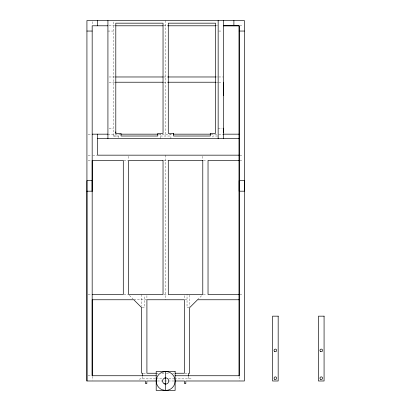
<?xml version="1.0" encoding="UTF-8"?>
<svg xmlns="http://www.w3.org/2000/svg" width="411" height="411" viewBox="0 0 411 411"><rect width="100%" height="100%" fill="white"/><g stroke="black" fill="none" stroke-linecap="round" stroke-linejoin="round"><path stroke-width="0.31" stroke-dasharray="2.06 1.54" d="M118.425 137.593L118.425 136.02L113.174 136.02L113.174 20.55M160.413 138.646L160.413 134.166M170.909 138.646L170.909 134.166M197.532 299.763L201.909 295.391M109.09 25.795L115.095 25.795M163.742 25.795L166.938 25.795M216.227 25.795L217.506 25.795M239.731 25.795L243.23 25.795M107.923 31.051L113.174 31.051M218.729 31.051L222.228 31.051M109.09 76.975L115.095 76.975M163.742 76.975L166.938 76.975M216.227 76.975L217.506 76.975M218.729 76.975L223.394 76.975M109.09 82.221L115.095 82.221M163.742 82.221L166.943 82.221M216.227 82.221L218.149 82.226M218.729 82.226L222.228 82.221M109.09 128.15L113.174 128.15M218.149 128.15L222.228 128.15M88.093 134.166L91.591 134.166M107.923 134.166L120.197 134.166M158.497 134.166L172.826 134.166M211.126 134.166L217.506 134.166M218.729 134.166L223.394 134.166M113.174 136.02L118.425 136.02M160.413 136.02L170.909 136.02M217.563 136.02L212.898 136.02L212.898 137.593M88.093 155.163L91.591 155.163M92.758 155.163L96.842 155.163M239.731 155.163L243.23 155.163M88.093 160.413L91.591 160.413M123.875 160.413L127.955 160.413M164.087 160.413L168.284 160.413M203.363 160.413L206.861 160.413M239.731 160.413L243.23 160.413M88.093 294.512L91.591 294.512M123.875 294.512L127.955 294.512M164.087 294.512L167.236 294.512M203.363 294.512L206.861 294.512M239.731 294.512L243.23 294.512M133.791 299.763L146.912 299.763M184.935 299.763L187.036 299.763M142.185 307.634L144.287 307.634L144.287 295.679M189.137 307.634L187.036 307.634L187.036 294.512M143.254 373.245L145.689 373.245M156.195 373.245L158.718 373.245M161.872 373.245L165.032 373.245M166.291 373.245L169.445 373.245M172.605 373.245L173.863 373.245M185.022 373.245L188.068 373.245M88.093 375.736L91.591 375.736M155.43 378.86L139.904 378.86L139.904 379.923M156.072 378.86L162.463 378.86M168.859 378.86L173.971 378.86M174.613 378.86L191.418 378.86L191.418 379.923M157.459 380.987L173.863 380.987M129.414 295.391L132.912 298.889M239.145 376.666L239.145 380.37M202.782 156.329L202.782 159.828M189.661 295.139L189.661 306.385M188.675 376.615L188.675 378.86M184.411 295.679L184.411 299.177M165.659 20.55L165.659 136.02M165.659 155.163L165.659 299.763M146.912 295.679L146.912 299.177M142.648 376.363L142.648 378.86M141.661 294.512L141.661 306.426M128.54 156.329L128.54 159.828M92.177 21.716L92.177 25.215M92.177 376.358L92.177 380.093"/><path stroke-width="0.62" d="M156.195 380.987L146.83 380.987L146.83 383.607L145.52 383.607L145.52 380.987L86.927 380.987L86.927 180.686L92.172 180.686L92.182 191.187L86.927 191.187M86.927 380.987L86.927 20.555L244.396 20.55L244.396 380.987L185.803 380.987L185.803 383.607L184.493 383.607L184.493 380.987L175.127 380.987A9.463 9.463 0 0 1 160.927 389.181A9.463 9.463 0 0 1 160.927 372.787A9.463 9.463 0 0 1 175.127 380.987M156.195 375.741L92.172 375.741L92.177 299.763L133.791 299.763L141.661 307.634L141.661 373.245L142.648 373.245L142.648 375.736M92.172 191.187L92.177 160.413L123.29 160.413L123.29 294.512L92.177 294.512M115.799 133.395L115.799 23.175L163.039 23.175L163.039 133.395L157.788 133.395L157.788 136.02L121.045 136.02L121.045 133.395L115.799 133.395L115.799 131.895M163.208 390.126L165.664 390.45L165.664 371.518L163.208 371.842M223.394 132.63L223.394 128.15M223.394 95.645L223.394 82.221M239.145 138.533L97.422 138.646M175.127 375.741L239.151 375.741L239.151 180.686L244.396 180.686L244.401 191.187L239.151 191.187L239.151 25.795L223.394 25.795L239.151 25.795L239.145 376.05M164.857 377.981L165.664 377.879M107.923 25.795L92.172 25.801L92.177 375.736M115.732 25.795L163.1 25.795M167.58 25.795L215.585 25.795M86.927 31.051L92.172 31.051M239.151 31.046L244.396 31.046M115.732 76.975L163.1 76.975M167.58 76.975L215.585 76.975M115.732 82.221L163.1 82.221M167.58 82.221L215.585 82.226M92.177 134.166L107.923 134.166M120.834 134.166L157.86 134.166M173.463 134.166L210.489 134.166M223.394 134.166L239.145 134.166M239.145 155.163L97.422 155.163L97.422 134.166M239.145 160.413L208.033 160.413L208.033 294.512L239.145 294.512M239.145 299.763L197.532 299.763L189.661 307.634L189.661 373.245L188.675 373.245L188.675 376.05M156.195 373.245L146.912 373.245L146.912 299.763L184.411 299.763L184.411 373.245L175.127 373.245M164.857 383.987L165.664 384.095M233.895 20.55L233.895 25.795M223.394 20.55L223.394 138.646M218.149 20.55L218.149 138.646M107.923 20.55L107.923 138.646M97.422 20.555L97.422 25.801M173.534 133.395L173.534 136.02L210.273 136.02L210.273 133.395L215.523 133.395L215.523 23.175L168.284 23.175L168.284 133.395L173.534 133.395M163.033 160.413L128.54 160.413L128.54 294.512L163.033 294.512L163.033 160.413M202.782 160.413L168.284 160.413L168.284 294.512L202.782 294.512L202.782 160.413M278.175 316.162L272.56 316.162L272.56 380.987L278.175 380.987L278.175 316.162M324.074 316.162L318.458 316.162L318.458 380.987L324.074 380.987L324.074 316.162M175.127 371.518L156.195 371.518L156.195 390.45L175.127 390.45L175.127 371.518M164.107 383.679A3.108 3.108 0 0 0 168.772 380.987A3.108 3.108 0 0 0 164.107 378.295A3.108 3.108 0 0 0 164.107 383.679M274.712 379.312A1.31 1.31 0 0 0 276.68 378.177A1.31 1.31 0 0 0 274.712 377.041A1.31 1.31 0 0 0 274.712 379.312M320.611 351.549A1.31 1.31 0 0 0 322.578 350.413A1.31 1.31 0 0 0 320.611 349.273A1.31 1.31 0 0 0 320.611 351.549M320.611 379.312A1.31 1.31 0 0 0 322.578 378.177A1.31 1.31 0 0 0 320.611 377.041A1.31 1.31 0 0 0 320.611 379.312M274.712 351.549A1.31 1.31 0 0 0 276.68 350.413A1.31 1.31 0 0 0 274.712 349.273A1.31 1.31 0 0 0 274.712 351.549"/></g></svg>
